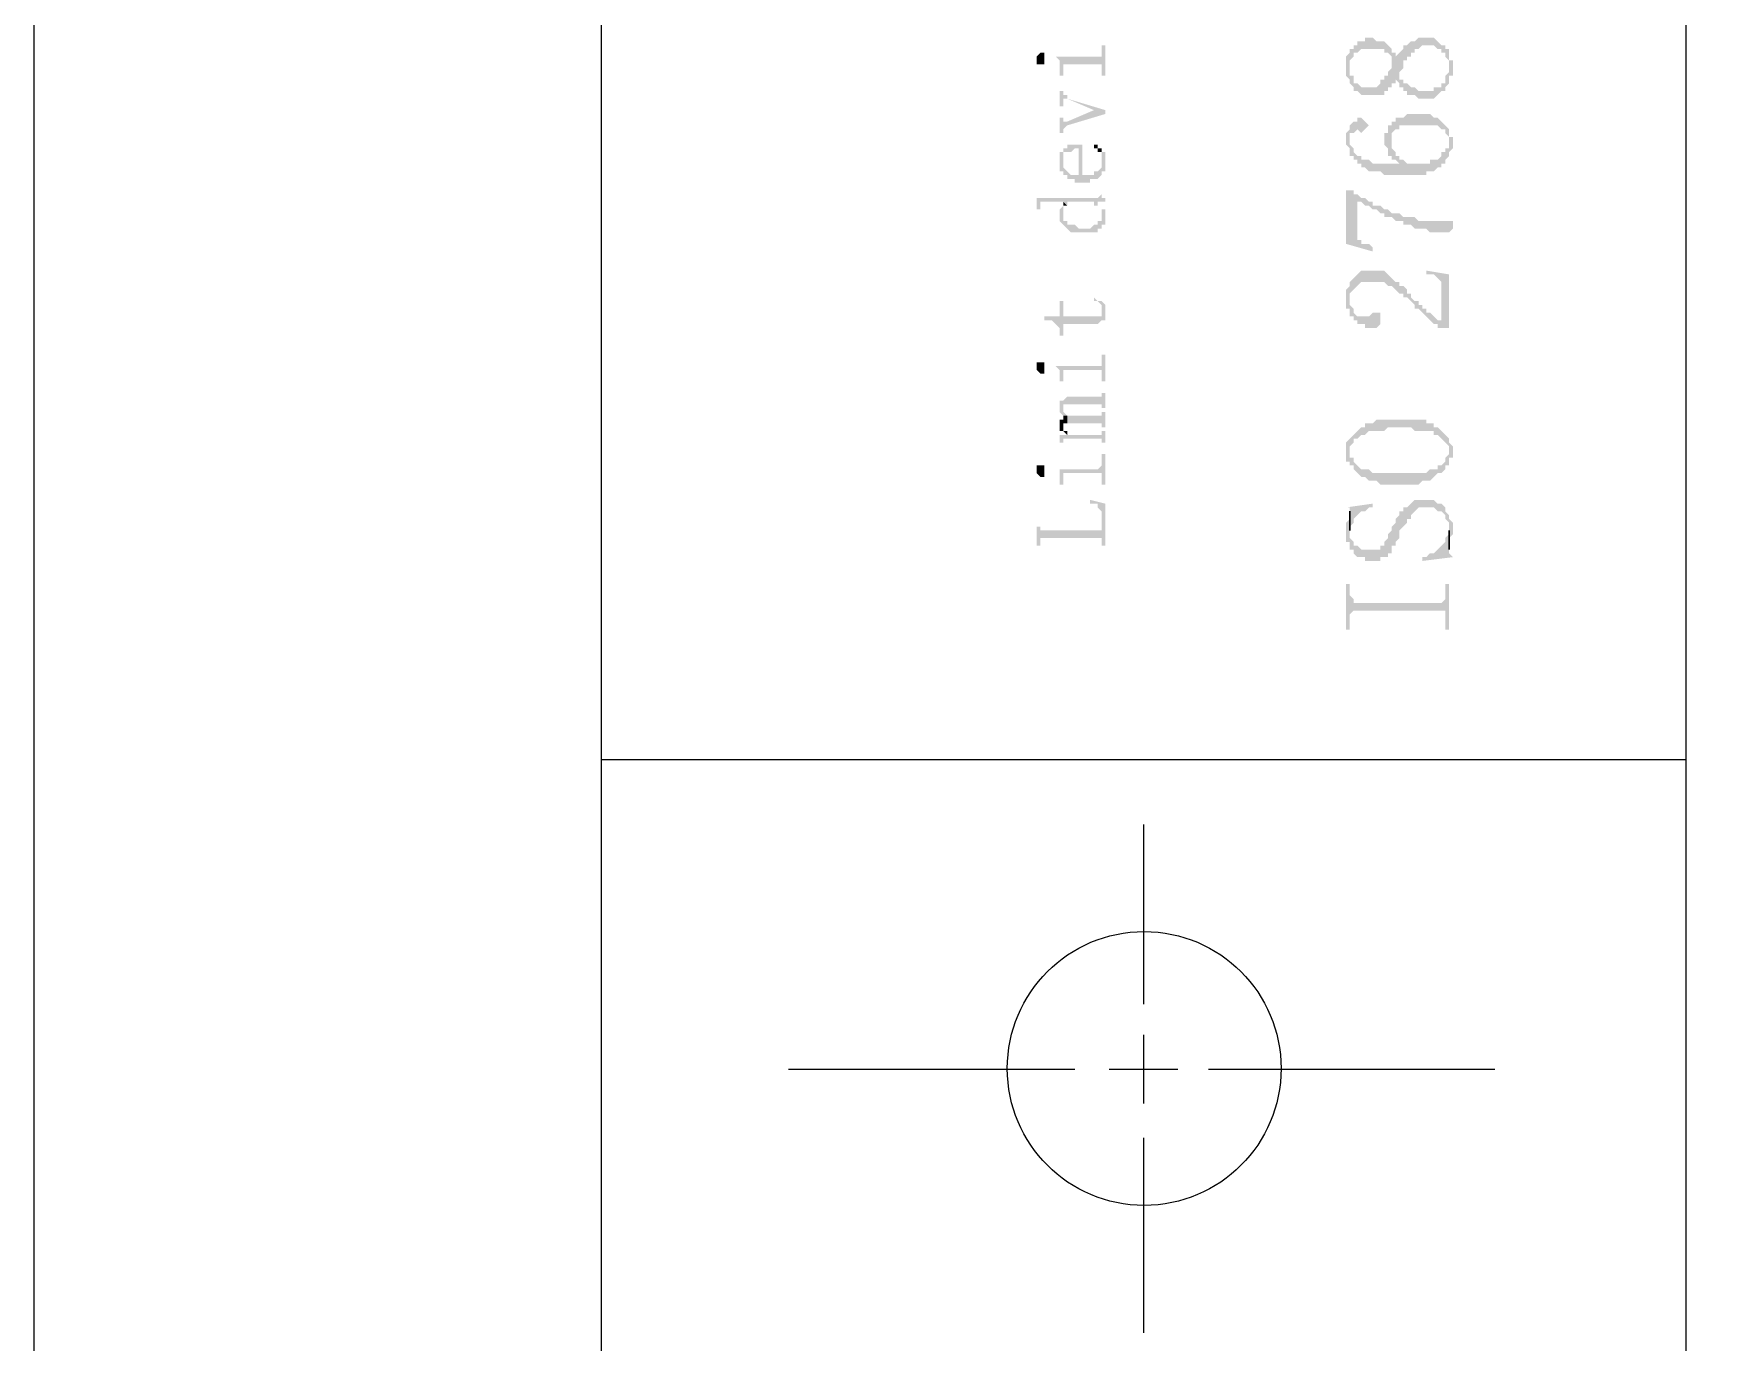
# Model space of a CAD drawing. Header units: millimetres. Extents: x 1186 to 2336, y 1181 to 1549.
# Drawn here: x 1453.55 to 1473.47, y 1437.22 to 1452.67 of the extents above; entities that cross this region are included whole.
import ezdxf

# ---------------------------------------------------------------- set-up
doc = ezdxf.new("R2010")
doc.units = ezdxf.units.MM

msp = doc.modelspace()

# ---------------------------------------------------------------- hatches: boundary and pattern name
at = {"transparency": 33554559}
for points in [[(1465.63007, 1452.40336), (1465.63007, 1452.40336), (1465.6752, 1452.35823), (1465.6752, 1452.3131), (1465.6752, 1452.26796), (1465.6752, 1452.1777), (1465.72034, 1452.1777), (1465.72034, 1452.3131), (1466.17166, 1452.3131), (1466.17166, 1452.1777), (1466.21679, 1452.1777), (1466.21679, 1452.53876), (1466.17166, 1452.53876), (1466.17166, 1452.44849), (1466.17166, 1452.40336), (1466.12653, 1452.40336)], [(1469.06012, 1452.26796), (1469.06012, 1452.1777), (1469.10525, 1452.13257), (1469.10525, 1452.08744), (1469.10525, 1452.08744), (1469.15038, 1452.0423), (1469.15038, 1451.99717), (1469.19551, 1451.99717), (1469.24065, 1451.95204), (1469.51144, 1451.95204), (1469.51144, 1451.99717), (1469.55657, 1451.99717), (1469.55657, 1452.0423), (1469.6017, 1452.0423), (1469.6017, 1452.08744), (1469.64684, 1452.08744), (1469.64684, 1452.13257), (1469.64684, 1452.13257), (1469.69197, 1452.08744), (1469.69197, 1452.22283), (1469.69197, 1452.22283), (1469.7371, 1452.26796), (1469.7371, 1452.35823), (1469.78223, 1452.35823), (1469.78223, 1452.40336), (1469.82736, 1452.40336), (1469.82736, 1452.44849), (1469.8725, 1452.44849), (1469.8725, 1452.49363), (1469.91763, 1452.49363), (1469.96276, 1452.53876), (1470.09816, 1452.53876), (1470.14329, 1452.49363), (1470.18842, 1452.49363), (1470.18842, 1452.44849), (1470.23355, 1452.44849), (1470.23355, 1452.40336), (1470.23355, 1452.40336), (1470.27869, 1452.35823), (1470.27869, 1452.08744), (1470.27869, 1452.1777), (1470.32382, 1452.1777), (1470.32382, 1452.35823), (1470.27869, 1452.35823), (1470.27869, 1452.49363), (1470.23355, 1452.49363), (1470.23355, 1452.53876), (1470.18842, 1452.53876), (1470.14329, 1452.58389), (1470.14329, 1452.58389), (1470.09816, 1452.62902), (1469.91763, 1452.62902), (1469.8725, 1452.58389), (1469.82736, 1452.58389), (1469.78223, 1452.53876), (1469.7371, 1452.53876), (1469.7371, 1452.49363), (1469.69197, 1452.44849), (1469.69197, 1452.44849), (1469.64684, 1452.40336), (1469.64684, 1452.44849), (1469.6017, 1452.35823), (1469.6017, 1452.3131), (1469.6017, 1452.26796), (1469.55657, 1452.22283), (1469.55657, 1452.1777), (1469.51144, 1452.1777), (1469.51144, 1452.13257), (1469.46631, 1452.13257), (1469.46631, 1452.08744), (1469.42117, 1452.0423), (1469.24065, 1452.0423), (1469.19551, 1452.08744), (1469.15038, 1452.08744), (1469.15038, 1452.1777), (1469.10525, 1452.1777), (1469.10525, 1452.44849), (1469.10525, 1452.44849), (1469.06012, 1452.40336), (1469.06012, 1452.3131)], [(1469.10525, 1452.44849), (1469.10525, 1452.26796), (1469.10525, 1452.35823), (1469.15038, 1452.40336), (1469.15038, 1452.44849), (1469.19551, 1452.44849), (1469.24065, 1452.49363), (1469.51144, 1452.49363), (1469.51144, 1452.44849), (1469.55657, 1452.44849), (1469.6017, 1452.40336), (1469.6017, 1452.35823), (1469.6017, 1452.35823), (1469.64684, 1452.44849), (1469.6017, 1452.44849), (1469.6017, 1452.49363), (1469.55657, 1452.53876), (1469.55657, 1452.53876), (1469.51144, 1452.58389), (1469.42117, 1452.58389), (1469.37604, 1452.62902), (1469.28578, 1452.62902), (1469.28578, 1452.58389), (1469.19551, 1452.58389), (1469.19551, 1452.53876), (1469.15038, 1452.53876), (1469.15038, 1452.49363), (1469.10525, 1452.49363)], [(1465.40441, 1452.35823), (1465.40441, 1452.3131), (1465.49468, 1452.3131), (1465.49468, 1452.35823), (1465.49468, 1452.40336), (1465.49468, 1452.44849), (1465.44954, 1452.44849), (1465.40441, 1452.40336), (1465.40441, 1452.40336)], [(1469.69197, 1452.08744), (1469.69197, 1452.0423), (1469.7371, 1452.0423), (1469.7371, 1451.99717), (1469.78223, 1451.99717), (1469.78223, 1451.95204), (1469.8725, 1451.95204), (1469.91763, 1451.90691), (1470.09816, 1451.90691), (1470.14329, 1451.95204), (1470.14329, 1451.95204), (1470.18842, 1451.99717), (1470.23355, 1451.99717), (1470.23355, 1452.0423), (1470.23355, 1452.0423), (1470.27869, 1452.08744), (1470.27869, 1452.26796), (1470.27869, 1452.22283), (1470.27869, 1452.22283), (1470.23355, 1452.1777), (1470.23355, 1452.08744), (1470.18842, 1452.08744), (1470.18842, 1452.0423), (1470.09816, 1452.0423), (1470.09816, 1451.99717), (1469.91763, 1451.99717), (1469.8725, 1452.0423), (1469.82736, 1452.0423), (1469.78223, 1452.08744), (1469.7371, 1452.08744), (1469.7371, 1452.13257), (1469.69197, 1452.13257), (1469.69197, 1452.1777)], [(1465.6752, 1451.99717), (1465.6752, 1451.81664), (1465.72034, 1451.81664), (1465.72034, 1451.86177), (1465.72034, 1451.90691), (1465.76547, 1451.90691), (1466.08139, 1451.77151), (1466.08139, 1451.77151), (1466.21679, 1451.72638), (1466.21679, 1451.77151), (1465.76547, 1451.90691), (1465.76547, 1451.95204), (1465.72034, 1451.95204), (1465.72034, 1451.99717), (1465.72034, 1451.99717)], [(1465.6752, 1451.68125), (1465.6752, 1451.50072), (1465.72034, 1451.50072), (1465.72034, 1451.54585), (1465.72034, 1451.54585), (1465.76547, 1451.59098), (1466.21679, 1451.72638), (1466.08139, 1451.77151), (1465.76547, 1451.63611), (1465.72034, 1451.63611), (1465.72034, 1451.68125), (1465.72034, 1451.68125)], [(1469.10525, 1451.59098), (1469.10525, 1451.41045), (1469.10525, 1451.50072), (1469.15038, 1451.50072), (1469.19551, 1451.54585), (1469.19551, 1451.54585), (1469.24065, 1451.50072), (1469.24065, 1451.50072), (1469.28578, 1451.54585), (1469.28578, 1451.54585), (1469.33091, 1451.59098), (1469.28578, 1451.63611), (1469.28578, 1451.63611), (1469.24065, 1451.68125), (1469.19551, 1451.68125), (1469.19551, 1451.63611), (1469.15038, 1451.63611)], [(1469.51144, 1451.41045), (1469.51144, 1451.36532), (1469.51144, 1451.36532), (1469.55657, 1451.32019), (1469.55657, 1451.22992), (1469.6017, 1451.22992), (1469.6017, 1451.45559), (1469.6017, 1451.50072), (1469.64684, 1451.54585), (1469.69197, 1451.54585), (1469.69197, 1451.59098), (1470.14329, 1451.59098), (1470.18842, 1451.54585), (1470.23355, 1451.54585), (1470.23355, 1451.50072), (1470.27869, 1451.45559), (1470.27869, 1451.41045), (1470.27869, 1451.22992), (1470.27869, 1451.27506), (1470.32382, 1451.32019), (1470.32382, 1451.36532), (1470.32382, 1451.45559), (1470.27869, 1451.45559), (1470.27869, 1451.54585), (1470.23355, 1451.59098), (1470.23355, 1451.59098), (1470.18842, 1451.63611), (1470.18842, 1451.63611), (1470.14329, 1451.68125), (1470.09816, 1451.68125), (1470.05302, 1451.72638), (1469.78223, 1451.72638), (1469.7371, 1451.68125), (1469.64684, 1451.68125), (1469.64684, 1451.63611), (1469.6017, 1451.63611), (1469.6017, 1451.59098), (1469.55657, 1451.59098), (1469.55657, 1451.50072), (1469.51144, 1451.50072), (1469.51144, 1451.45559)], [(1469.06012, 1451.45559), (1469.06012, 1451.36532), (1469.06012, 1451.36532), (1469.10525, 1451.32019), (1469.10525, 1451.22992), (1469.15038, 1451.22992), (1469.15038, 1451.18479), (1469.19551, 1451.18479), (1469.19551, 1451.13966), (1469.24065, 1451.13966), (1469.24065, 1451.09453), (1469.28578, 1451.09453), (1469.33091, 1451.0494), (1469.46631, 1451.0494), (1469.51144, 1451.00426), (1470.00789, 1451.00426), (1470.00789, 1451.0494), (1470.09816, 1451.0494), (1470.14329, 1451.09453), (1470.18842, 1451.09453), (1470.18842, 1451.13966), (1470.23355, 1451.13966), (1470.23355, 1451.18479), (1470.27869, 1451.22992), (1470.27869, 1451.41045), (1470.27869, 1451.32019), (1470.23355, 1451.32019), (1470.23355, 1451.27506), (1470.18842, 1451.27506), (1470.18842, 1451.22992), (1470.14329, 1451.18479), (1470.05302, 1451.18479), (1470.05302, 1451.13966), (1469.78223, 1451.13966), (1469.7371, 1451.18479), (1469.69197, 1451.13966), (1469.37604, 1451.13966), (1469.33091, 1451.18479), (1469.24065, 1451.18479), (1469.24065, 1451.22992), (1469.19551, 1451.22992), (1469.15038, 1451.27506), (1469.15038, 1451.32019), (1469.10525, 1451.36532), (1469.10525, 1451.41045), (1469.10525, 1451.59098), (1469.10525, 1451.54585), (1469.06012, 1451.50072), (1469.06012, 1451.50072)], [(1465.6752, 1451.27506), (1465.72034, 1451.18479), (1465.72034, 1451.22992), (1465.72034, 1451.27506), (1465.8106, 1451.27506), (1465.85573, 1451.32019), (1465.90087, 1451.32019), (1465.90087, 1450.914), (1466.03626, 1450.914), (1466.03626, 1450.95913), (1466.12653, 1450.95913), (1466.17166, 1451.00426), (1466.17166, 1451.0494), (1466.21679, 1451.0494), (1466.21679, 1451.09453), (1466.21679, 1451.13966), (1466.21679, 1451.18479), (1466.21679, 1451.22992), (1466.21679, 1451.27506), (1466.17166, 1451.27506), (1466.17166, 1451.18479), (1466.17166, 1451.13966), (1466.17166, 1451.09453), (1466.17166, 1451.09453), (1466.12653, 1451.0494), (1466.08139, 1451.0494), (1466.08139, 1451.00426), (1465.946, 1451.00426), (1465.946, 1451.36532), (1465.76547, 1451.36532), (1465.76547, 1451.32019), (1465.72034, 1451.32019), (1465.72034, 1451.27506), (1465.72034, 1451.27506)], [(1465.6752, 1451.13966), (1465.6752, 1451.09453), (1465.6752, 1451.0494), (1465.72034, 1451.0494), (1465.72034, 1451.00426), (1465.76547, 1451.00426), (1465.76547, 1450.95913), (1465.85573, 1450.95913), (1465.85573, 1450.914), (1465.90087, 1450.914), (1465.90087, 1451.00426), (1465.8106, 1451.00426), (1465.76547, 1451.0494), (1465.76547, 1451.0494), (1465.72034, 1451.09453), (1465.72034, 1451.18479), (1465.6752, 1451.27506), (1465.6752, 1451.22992), (1465.6752, 1451.18479)], [(1466.08139, 1451.36532), (1466.08139, 1451.32019), (1466.12653, 1451.32019), (1466.12653, 1451.27506), (1466.17166, 1451.27506), (1466.17166, 1451.22992), (1466.17166, 1451.18479), (1466.17166, 1451.32019), (1466.12653, 1451.32019), (1466.12653, 1451.36532)], [(1469.6017, 1451.22992), (1469.6017, 1451.18479), (1469.64684, 1451.18479), (1469.69197, 1451.13966), (1469.69197, 1451.13966), (1469.7371, 1451.18479), (1469.69197, 1451.18479), (1469.69197, 1451.22992), (1469.64684, 1451.22992), (1469.64684, 1451.27506), (1469.64684, 1451.27506), (1469.6017, 1451.32019), (1469.6017, 1451.41045)], [(1465.35928, 1450.73347), (1465.40441, 1450.73347), (1465.40441, 1450.68834), (1465.40441, 1450.59807), (1465.44954, 1450.59807), (1465.44954, 1450.64321), (1465.44954, 1450.68834), (1465.72034, 1450.68834), (1465.76547, 1450.64321), (1465.76547, 1450.68834), (1466.08139, 1450.68834), (1466.08139, 1450.64321), (1466.12653, 1450.64321), (1466.12653, 1450.68834), (1466.21679, 1450.68834), (1466.21679, 1450.73347), (1466.17166, 1450.73347), (1466.17166, 1450.7786), (1466.17166, 1450.82373), (1466.17166, 1450.7786), (1466.17166, 1450.7786), (1466.12653, 1450.73347), (1466.12653, 1450.73347)], [(1465.72034, 1450.64321), (1465.72034, 1450.55294), (1465.72034, 1450.59807), (1465.72034, 1450.64321), (1465.76547, 1450.64321), (1465.72034, 1450.68834)], [(1466.12653, 1450.64321), (1466.17166, 1450.64321), (1466.17166, 1450.59807), (1466.17166, 1450.55294), (1466.17166, 1450.41755), (1466.21679, 1450.41755), (1466.21679, 1450.46268), (1466.21679, 1450.50781), (1466.21679, 1450.55294), (1466.21679, 1450.59807), (1466.17166, 1450.59807), (1466.17166, 1450.64321), (1466.12653, 1450.64321), (1466.12653, 1450.68834)], [(1469.06012, 1450.82373), (1469.06012, 1450.19188), (1469.37604, 1450.10162), (1469.37604, 1450.14675), (1469.37604, 1450.14675), (1469.33091, 1450.19188), (1469.24065, 1450.19188), (1469.24065, 1450.23702), (1469.19551, 1450.23702), (1469.19551, 1450.68834), (1469.15038, 1450.7786), (1469.15038, 1450.82373)], [(1469.15038, 1450.7786), (1469.19551, 1450.68834), (1469.24065, 1450.68834), (1469.28578, 1450.64321), (1469.33091, 1450.64321), (1469.37604, 1450.59807), (1469.42117, 1450.59807), (1469.46631, 1450.55294), (1469.51144, 1450.55294), (1469.51144, 1450.50781), (1469.6017, 1450.50781), (1469.64684, 1450.46268), (1469.7371, 1450.46268), (1469.7371, 1450.41755), (1469.82736, 1450.41755), (1469.8725, 1450.37241), (1470.00789, 1450.37241), (1470.05302, 1450.32728), (1470.27869, 1450.32728), (1470.32382, 1450.37241), (1470.32382, 1450.46268), (1469.91763, 1450.46268), (1469.8725, 1450.50781), (1469.7371, 1450.50781), (1469.69197, 1450.55294), (1469.6017, 1450.55294), (1469.55657, 1450.59807), (1469.51144, 1450.59807), (1469.46631, 1450.64321), (1469.37604, 1450.64321), (1469.37604, 1450.68834), (1469.33091, 1450.68834), (1469.28578, 1450.73347), (1469.24065, 1450.73347), (1469.19551, 1450.7786)], [(1465.6752, 1450.55294), (1465.6752, 1450.50781), (1465.6752, 1450.46268), (1465.6752, 1450.46268), (1465.72034, 1450.41755), (1465.72034, 1450.41755), (1465.76547, 1450.37241), (1465.76547, 1450.37241), (1465.8106, 1450.32728), (1466.12653, 1450.32728), (1466.12653, 1450.37241), (1466.17166, 1450.37241), (1466.17166, 1450.55294), (1466.17166, 1450.50781), (1466.17166, 1450.46268), (1466.12653, 1450.46268), (1466.12653, 1450.41755), (1466.08139, 1450.41755), (1466.03626, 1450.37241), (1465.90087, 1450.37241), (1465.85573, 1450.41755), (1465.76547, 1450.41755), (1465.76547, 1450.46268), (1465.72034, 1450.46268), (1465.72034, 1450.50781), (1465.72034, 1450.64321), (1465.6752, 1450.59807)], [(1469.06012, 1449.56003), (1469.06012, 1449.42464), (1469.10525, 1449.42464), (1469.10525, 1449.37951), (1469.10525, 1449.56003), (1469.10525, 1449.60517), (1469.15038, 1449.6503), (1469.15038, 1449.6503), (1469.19551, 1449.69543), (1469.19551, 1449.69543), (1469.24065, 1449.74056), (1469.51144, 1449.74056), (1469.55657, 1449.69543), (1469.6017, 1449.69543), (1469.64684, 1449.6503), (1469.64684, 1449.6503), (1469.69197, 1449.60517), (1469.7371, 1449.60517), (1469.7371, 1449.56003), (1469.78223, 1449.56003), (1469.82736, 1449.5149), (1469.82736, 1449.5149), (1469.8725, 1449.46977), (1469.8725, 1449.42464), (1469.91763, 1449.42464), (1469.96276, 1449.37951), (1469.96276, 1449.37951), (1470.00789, 1449.33437), (1470.00789, 1449.33437), (1470.05302, 1449.28924), (1470.05302, 1449.28924), (1470.09816, 1449.24411), (1470.14329, 1449.24411), (1470.14329, 1449.19898), (1470.18842, 1449.19898), (1470.18842, 1449.28924), (1470.14329, 1449.28924), (1470.09816, 1449.33437), (1470.05302, 1449.37951), (1470.00789, 1449.37951), (1470.00789, 1449.42464), (1469.96276, 1449.42464), (1469.96276, 1449.46977), (1469.91763, 1449.46977), (1469.91763, 1449.5149), (1469.8725, 1449.5149), (1469.82736, 1449.56003), (1469.82736, 1449.60517), (1469.78223, 1449.60517), (1469.78223, 1449.6503), (1469.7371, 1449.69543), (1469.69197, 1449.69543), (1469.69197, 1449.74056), (1469.64684, 1449.74056), (1469.6017, 1449.78569), (1469.6017, 1449.78569), (1469.55657, 1449.83083), (1469.55657, 1449.83083), (1469.51144, 1449.87596), (1469.24065, 1449.87596), (1469.19551, 1449.83083), (1469.19551, 1449.83083), (1469.15038, 1449.78569), (1469.15038, 1449.78569), (1469.10525, 1449.74056), (1469.10525, 1449.69543), (1469.06012, 1449.6503), (1469.06012, 1449.60517), (1469.06012, 1449.60517)], [(1470.00789, 1449.87596), (1470.00789, 1449.83083), (1470.09816, 1449.83083), (1470.14329, 1449.78569), (1470.14329, 1449.78569), (1470.18842, 1449.74056), (1470.18842, 1449.19898), (1470.27869, 1449.19898), (1470.27869, 1449.83083)], [(1465.49468, 1449.33437), (1465.49468, 1449.28924), (1465.58494, 1449.28924), (1465.63007, 1449.24411), (1465.63007, 1449.24411), (1465.6752, 1449.19898), (1465.6752, 1449.15384), (1465.6752, 1449.10871), (1465.72034, 1449.10871), (1465.72034, 1449.24411), (1466.12653, 1449.24411), (1466.17166, 1449.28924), (1466.21679, 1449.28924), (1466.17166, 1449.42464), (1466.17166, 1449.37951), (1466.17166, 1449.33437), (1465.72034, 1449.33437), (1465.72034, 1449.5149), (1465.6752, 1449.5149), (1465.6752, 1449.33437)], [(1466.08139, 1449.5149), (1466.12653, 1449.5149), (1466.17166, 1449.46977), (1466.17166, 1449.42464), (1466.17166, 1449.42464), (1466.21679, 1449.28924), (1466.21679, 1449.33437), (1466.21679, 1449.37951), (1466.21679, 1449.42464), (1466.21679, 1449.46977), (1466.21679, 1449.46977), (1466.17166, 1449.5149), (1466.12653, 1449.5149), (1466.08139, 1449.56003), (1466.08139, 1449.56003)], [(1469.10525, 1449.37951), (1469.10525, 1449.33437), (1469.15038, 1449.33437), (1469.15038, 1449.28924), (1469.19551, 1449.28924), (1469.19551, 1449.24411), (1469.28578, 1449.24411), (1469.28578, 1449.19898), (1469.42117, 1449.19898), (1469.46631, 1449.24411), (1469.46631, 1449.33437), (1469.46631, 1449.37951), (1469.37604, 1449.37951), (1469.33091, 1449.33437), (1469.19551, 1449.33437), (1469.15038, 1449.37951), (1469.15038, 1449.42464), (1469.10525, 1449.46977), (1469.10525, 1449.5149)], [(1465.40441, 1448.74765), (1465.40441, 1448.70252), (1465.40441, 1448.70252), (1465.44954, 1448.65739), (1465.49468, 1448.65739), (1465.49468, 1448.70252), (1465.49468, 1448.74765), (1465.49468, 1448.79279), (1465.40441, 1448.79279)], [(1465.63007, 1448.74765), (1465.63007, 1448.74765), (1465.6752, 1448.70252), (1465.6752, 1448.65739), (1465.6752, 1448.61226), (1465.6752, 1448.56713), (1465.72034, 1448.56713), (1465.72034, 1448.65739), (1465.72034, 1448.70252), (1466.17166, 1448.70252), (1466.17166, 1448.65739), (1466.17166, 1448.56713), (1466.21679, 1448.56713), (1466.21679, 1448.88305), (1466.17166, 1448.88305), (1466.17166, 1448.79279), (1466.17166, 1448.74765), (1466.12653, 1448.74765)], [(1465.6752, 1448.2512), (1465.6752, 1448.20607), (1465.6752, 1448.20607), (1465.72034, 1448.16094), (1465.76547, 1448.16094), (1465.76547, 1448.07067), (1466.17166, 1448.07067), (1466.17166, 1448.02554), (1466.21679, 1448.02554), (1466.21679, 1448.20607), (1466.17166, 1448.20607), (1466.17166, 1448.16094), (1465.76547, 1448.16094), (1465.72034, 1448.20607), (1465.72034, 1448.2512), (1465.72034, 1448.34147), (1465.6752, 1448.34147), (1465.6752, 1448.29633)], [(1465.72034, 1448.34147), (1465.72034, 1448.2512), (1465.72034, 1448.29633), (1466.17166, 1448.29633), (1466.17166, 1448.2512), (1466.21679, 1448.2512), (1466.21679, 1448.43173), (1466.17166, 1448.43173), (1466.17166, 1448.3866), (1465.76547, 1448.3866)], [(1465.6752, 1448.07067), (1465.6752, 1448.02554), (1465.6752, 1447.98041), (1465.72034, 1447.98041), (1465.72034, 1448.07067), (1465.76547, 1448.07067), (1465.76547, 1448.16094), (1465.72034, 1448.16094), (1465.72034, 1448.1158), (1465.6752, 1448.1158)], [(1469.10525, 1447.89014), (1469.10525, 1447.75475), (1469.10525, 1447.79988), (1469.10525, 1447.79988), (1469.15038, 1447.84501), (1469.15038, 1447.89014), (1469.19551, 1447.89014), (1469.24065, 1447.93528), (1469.28578, 1447.93528), (1469.33091, 1447.98041), (1469.51144, 1447.98041), (1469.55657, 1448.02554), (1469.82736, 1448.02554), (1469.8725, 1447.98041), (1470.09816, 1447.98041), (1470.09816, 1447.93528), (1470.14329, 1447.93528), (1470.18842, 1447.89014), (1470.18842, 1447.89014), (1470.23355, 1447.84501), (1470.23355, 1447.84501), (1470.27869, 1447.79988), (1470.27869, 1447.75475), (1470.27869, 1447.89014), (1470.23355, 1447.93528), (1470.23355, 1447.93528), (1470.18842, 1447.98041), (1470.18842, 1447.98041), (1470.14329, 1448.02554), (1470.09816, 1448.02554), (1470.09816, 1448.07067), (1470.00789, 1448.07067), (1470.00789, 1448.1158), (1469.42117, 1448.1158), (1469.37604, 1448.07067), (1469.28578, 1448.07067), (1469.28578, 1448.02554), (1469.24065, 1448.02554), (1469.19551, 1447.98041), (1469.19551, 1447.98041), (1469.15038, 1447.93528), (1469.15038, 1447.93528)], [(1465.6752, 1447.93528), (1465.6752, 1447.89014), (1465.6752, 1447.84501), (1465.72034, 1447.84501), (1465.72034, 1447.89014), (1466.17166, 1447.89014), (1466.17166, 1447.84501), (1466.21679, 1447.84501), (1466.21679, 1447.98041), (1466.17166, 1447.98041), (1466.17166, 1447.93528), (1465.76547, 1447.93528), (1465.76547, 1447.98041), (1465.76547, 1447.93528)], [(1465.72034, 1447.98041), (1465.72034, 1447.98041), (1465.76547, 1447.93528), (1465.76547, 1447.98041), (1465.72034, 1447.98041), (1465.72034, 1448.02554), (1465.72034, 1448.02554)], [(1469.06012, 1447.75475), (1469.06012, 1447.61935), (1469.10525, 1447.61935), (1469.10525, 1447.57422), (1469.15038, 1447.57422), (1469.15038, 1447.52909), (1469.19551, 1447.48395), (1469.19551, 1447.48395), (1469.24065, 1447.43882), (1469.28578, 1447.43882), (1469.33091, 1447.39369), (1469.42117, 1447.39369), (1469.46631, 1447.34856), (1469.91763, 1447.34856), (1469.96276, 1447.39369), (1470.05302, 1447.39369), (1470.09816, 1447.43882), (1470.09816, 1447.43882), (1470.14329, 1447.48395), (1470.18842, 1447.48395), (1470.23355, 1447.52909), (1470.23355, 1447.57422), (1470.27869, 1447.57422), (1470.27869, 1447.66448), (1470.32382, 1447.66448), (1470.32382, 1447.75475), (1470.32382, 1447.79988), (1470.27869, 1447.84501), (1470.27869, 1447.89014), (1470.27869, 1447.75475), (1470.27869, 1447.70961), (1470.23355, 1447.66448), (1470.23355, 1447.61935), (1470.18842, 1447.57422), (1470.14329, 1447.57422), (1470.14329, 1447.52909), (1470.05302, 1447.52909), (1470.00789, 1447.48395), (1469.37604, 1447.48395), (1469.33091, 1447.52909), (1469.24065, 1447.52909), (1469.19551, 1447.57422), (1469.19551, 1447.57422), (1469.15038, 1447.61935), (1469.15038, 1447.66448), (1469.10525, 1447.66448), (1469.10525, 1447.89014), (1469.10525, 1447.89014), (1469.06012, 1447.84501)], [(1465.63007, 1447.52909), (1465.6752, 1447.52909), (1465.6752, 1447.48395), (1465.6752, 1447.43882), (1465.6752, 1447.39369), (1465.6752, 1447.34856), (1465.72034, 1447.34856), (1465.72034, 1447.43882), (1465.72034, 1447.48395), (1466.17166, 1447.48395), (1466.17166, 1447.34856), (1466.21679, 1447.34856), (1466.21679, 1447.70961), (1466.17166, 1447.70961), (1466.17166, 1447.57422), (1466.17166, 1447.57422), (1466.12653, 1447.52909)], [(1465.40441, 1447.52909), (1465.40441, 1447.48395), (1465.40441, 1447.48395), (1465.44954, 1447.43882), (1465.49468, 1447.43882), (1465.49468, 1447.48395), (1465.49468, 1447.52909), (1465.49468, 1447.57422), (1465.40441, 1447.57422)], [(1466.03626, 1447.16803), (1466.03626, 1447.1229), (1466.12653, 1447.1229), (1466.12653, 1447.07776), (1466.12653, 1447.07776), (1466.17166, 1447.03263), (1466.17166, 1446.62644), (1466.21679, 1446.62644), (1466.21679, 1447.1229)], [(1469.06012, 1446.80697), (1469.06012, 1446.67157), (1469.10525, 1446.67157), (1469.10525, 1446.58131), (1469.15038, 1446.58131), (1469.15038, 1446.53618), (1469.15038, 1446.53618), (1469.19551, 1446.49105), (1469.28578, 1446.49105), (1469.28578, 1446.44591), (1469.46631, 1446.44591), (1469.46631, 1446.49105), (1469.55657, 1446.49105), (1469.55657, 1446.53618), (1469.6017, 1446.53618), (1469.6017, 1446.62644), (1469.64684, 1446.62644), (1469.64684, 1446.67157), (1469.69197, 1446.71671), (1469.69197, 1446.80697), (1469.7371, 1446.8521), (1469.7371, 1446.8521), (1469.78223, 1446.89724), (1469.78223, 1446.94237), (1469.82736, 1446.94237), (1469.82736, 1446.9875), (1469.82736, 1446.9875), (1469.8725, 1447.03263), (1469.8725, 1447.03263), (1469.91763, 1447.07776), (1470.09816, 1447.07776), (1470.14329, 1447.03263), (1470.18842, 1447.03263), (1470.23355, 1446.9875), (1470.23355, 1446.94237), (1470.27869, 1446.89724), (1470.27869, 1446.67157), (1470.27869, 1446.71671), (1470.32382, 1446.76184), (1470.32382, 1446.80697), (1470.32382, 1446.89724), (1470.27869, 1446.94237), (1470.27869, 1446.9875), (1470.27869, 1446.9875), (1470.23355, 1447.03263), (1470.23355, 1447.07776), (1470.23355, 1447.07776), (1470.18842, 1447.1229), (1470.14329, 1447.1229), (1470.09816, 1447.16803), (1469.8725, 1447.16803), (1469.82736, 1447.1229), (1469.82736, 1447.1229), (1469.78223, 1447.07776), (1469.7371, 1447.07776), (1469.7371, 1447.03263), (1469.69197, 1447.03263), (1469.69197, 1446.9875), (1469.64684, 1446.94237), (1469.64684, 1446.89724), (1469.6017, 1446.8521), (1469.6017, 1446.80697), (1469.55657, 1446.76184), (1469.55657, 1446.71671), (1469.51144, 1446.67157), (1469.51144, 1446.62644), (1469.46631, 1446.62644), (1469.46631, 1446.58131), (1469.24065, 1446.58131), (1469.19551, 1446.62644), (1469.15038, 1446.62644), (1469.15038, 1446.67157), (1469.15038, 1446.67157), (1469.10525, 1446.71671), (1469.10525, 1446.9875), (1469.10525, 1446.94237), (1469.06012, 1446.89724), (1469.06012, 1446.8521), (1469.06012, 1446.8521)], [(1469.06012, 1447.07776), (1469.10525, 1447.07776), (1469.10525, 1446.8521), (1469.15038, 1446.89724), (1469.15038, 1446.94237), (1469.15038, 1446.94237), (1469.19551, 1446.9875), (1469.19551, 1446.9875), (1469.24065, 1447.03263), (1469.28578, 1447.03263), (1469.33091, 1447.07776), (1469.37604, 1447.07776), (1469.37604, 1447.1229)], [(1465.40441, 1446.8521), (1465.40441, 1446.62644), (1465.44954, 1446.62644), (1465.44954, 1446.67157), (1465.44954, 1446.71671), (1466.17166, 1446.71671), (1466.17166, 1446.67157), (1466.17166, 1446.8521), (1466.17166, 1446.80697), (1465.44954, 1446.80697), (1465.44954, 1446.8521), (1465.44954, 1446.8521)], [(1469.96276, 1446.49105), (1469.96276, 1446.44591), (1470.32382, 1446.49105), (1470.27869, 1446.53618), (1470.27869, 1446.58131), (1470.27869, 1446.76184), (1470.23355, 1446.71671), (1470.23355, 1446.67157), (1470.23355, 1446.67157), (1470.18842, 1446.62644), (1470.18842, 1446.62644), (1470.14329, 1446.58131), (1470.14329, 1446.58131), (1470.09816, 1446.53618), (1470.05302, 1446.53618), (1470.00789, 1446.49105)], [(1469.06012, 1446.17512), (1469.06012, 1445.63354), (1469.10525, 1445.63354), (1469.10525, 1445.81406), (1469.15038, 1445.8592), (1470.23355, 1445.8592), (1470.23355, 1445.63354), (1470.27869, 1445.63354), (1470.27869, 1446.17512), (1470.23355, 1446.17512), (1470.23355, 1446.03972), (1470.23355, 1445.99459), (1470.23355, 1445.99459), (1470.18842, 1445.94946), (1469.15038, 1445.94946), (1469.15038, 1445.99459), (1469.15038, 1445.99459), (1469.10525, 1446.03972), (1469.10525, 1446.17512)]]:
    msp.add_hatch(color=256, dxfattribs=at).paths.add_polyline_path(points)

# ---------------------------------------------------------------- linework, layer by layer
msp.add_line((1460.25926, 1542.83599), (1460.25926, 1256.09504))
for points in [[(1873.5528, 1251.83599), (1873.5528, 1548.83599), (1453.55281, 1548.83599), (1453.55281, 1251.83599)], [(1469.10525, 1446.9875), (1469.10525, 1446.80697), (1469.10525, 1446.8521), (1469.10525, 1447.03263), (1469.10525, 1447.03263)], [(1470.27869, 1446.76184), (1470.27869, 1446.58131), (1470.27869, 1446.80697), (1470.27869, 1446.80697)]]:
    msp.add_lwpolyline(points, close=True)
for points in [[(1473.07688, 1542.83599), (1473.07688, 1256.09504)], [(1460.25934, 1444.09904), (1473.07688, 1444.09904)], [(1466.66811, 1443.33179), (1466.66811, 1441.21058)], [(1466.66811, 1440.84952), (1466.66811, 1440.03715)], [(1462.47082, 1440.44334), (1465.85573, 1440.44334)], [(1466.26192, 1440.44334), (1467.0743, 1440.44334)], [(1467.43536, 1440.44334), (1470.82027, 1440.44334)], [(1466.66811, 1439.63096), (1466.66811, 1437.32922)]]:
    msp.add_lwpolyline(points)
msp.add_circle((1466.67533, 1440.45064), 1.61756)

doc.saveas('drawing.dxf')
